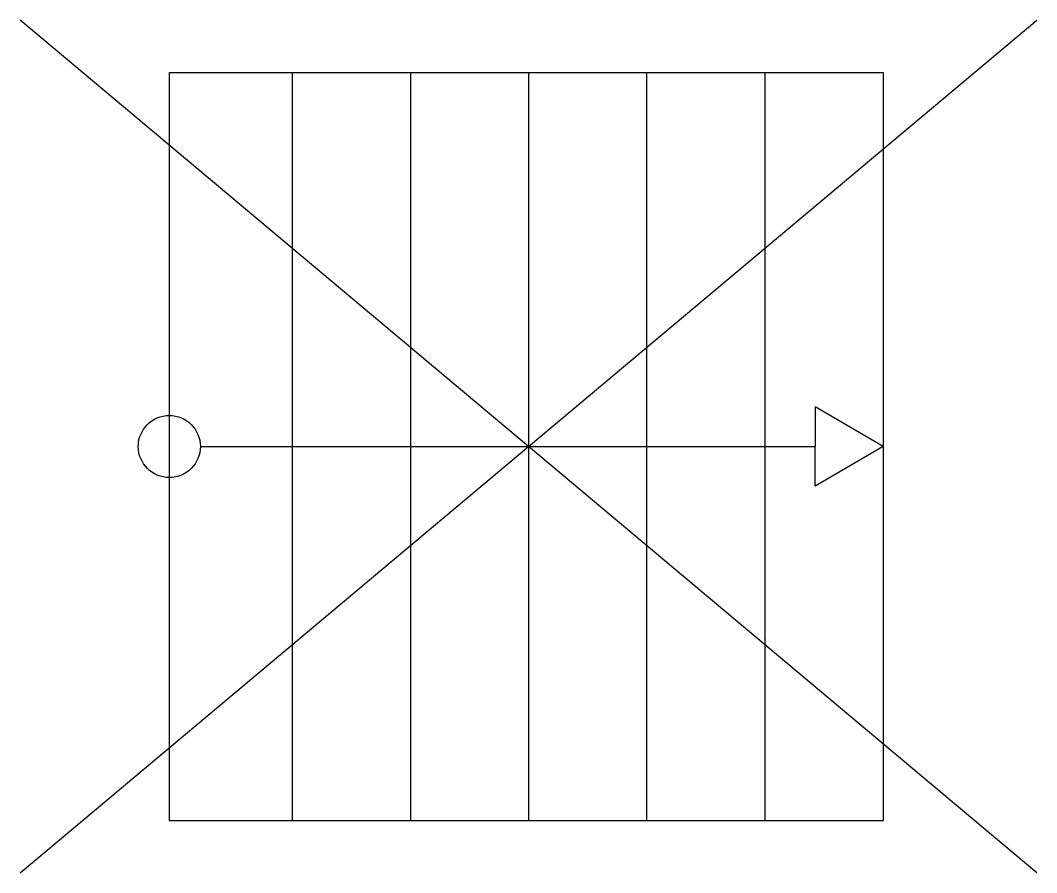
# Model space of a CAD drawing. Header units: metres. Extents: x -0.3 to 1.75, y -1.62 to 0.11.
import ezdxf

# ---------------------------------------------------------------- set-up
doc = ezdxf.new("R2010")
doc.units = ezdxf.units.M
doc.header["$LTSCALE"] = 0.2

msp = doc.modelspace()

# ---------------------------------------------------------------- linework, layer by layer
at = {"color": 0}
for p, q in [((-0.3012, -1.6184), (1.7533, 0.1055)), ((1.7533, -1.6184), (-0.3012, 0.1055))]:
    msp.add_line(p, q, dxfattribs=at)
for p, q in [((0, 0), (0, -1.5129)), ((0, 0), (1.4427, 0)), ((0.2483, 0), (0.2483, -1.5129)), ((0.2483, 0), (0.2483, -1.5129)), ((0.4872, 0), (0.4872, -1.5129)), ((0.4872, 0), (0.4872, -1.5129)), ((0.7261, 0), (0.7261, -1.5129)), ((0.7261, 0), (0.7261, -1.5129)), ((0.9649, 0), (0.9649, -1.5129)), ((0.9649, 0), (0.9649, -1.5129)), ((1.2038, 0), (1.2038, -1.5129)), ((1.2038, 0), (1.2038, -1.5129)), ((1.4427, 0), (1.4427, -1.5129)), ((1.4427, 0), (1.4427, -1.5129)), ((0, -1.5129), (0.2389, -1.5129)), ((0.2389, -1.5129), (1.4427, -1.5129)), ((0.2389, -1.5129), (1.4427, -1.5129))]:
    msp.add_line(p, q)
at = {"ltscale": 0.5}
msp.add_line((0.0628, -0.7564), (1.3056, -0.7564), dxfattribs=at)
at = {"flags": 128}
for points in [[(1.4427, -0.7564), (1.3056, -0.6761), (1.3056, -0.7564)], [(1.4427, -0.7564), (1.3056, -0.8368), (1.3056, -0.7564)]]:
    msp.add_lwpolyline(points, dxfattribs=at)
at = {"ltscale": 0.5}
msp.add_circle((0, -0.7564), 0.0628, dxfattribs=at)

doc.saveas('drawing.dxf')
